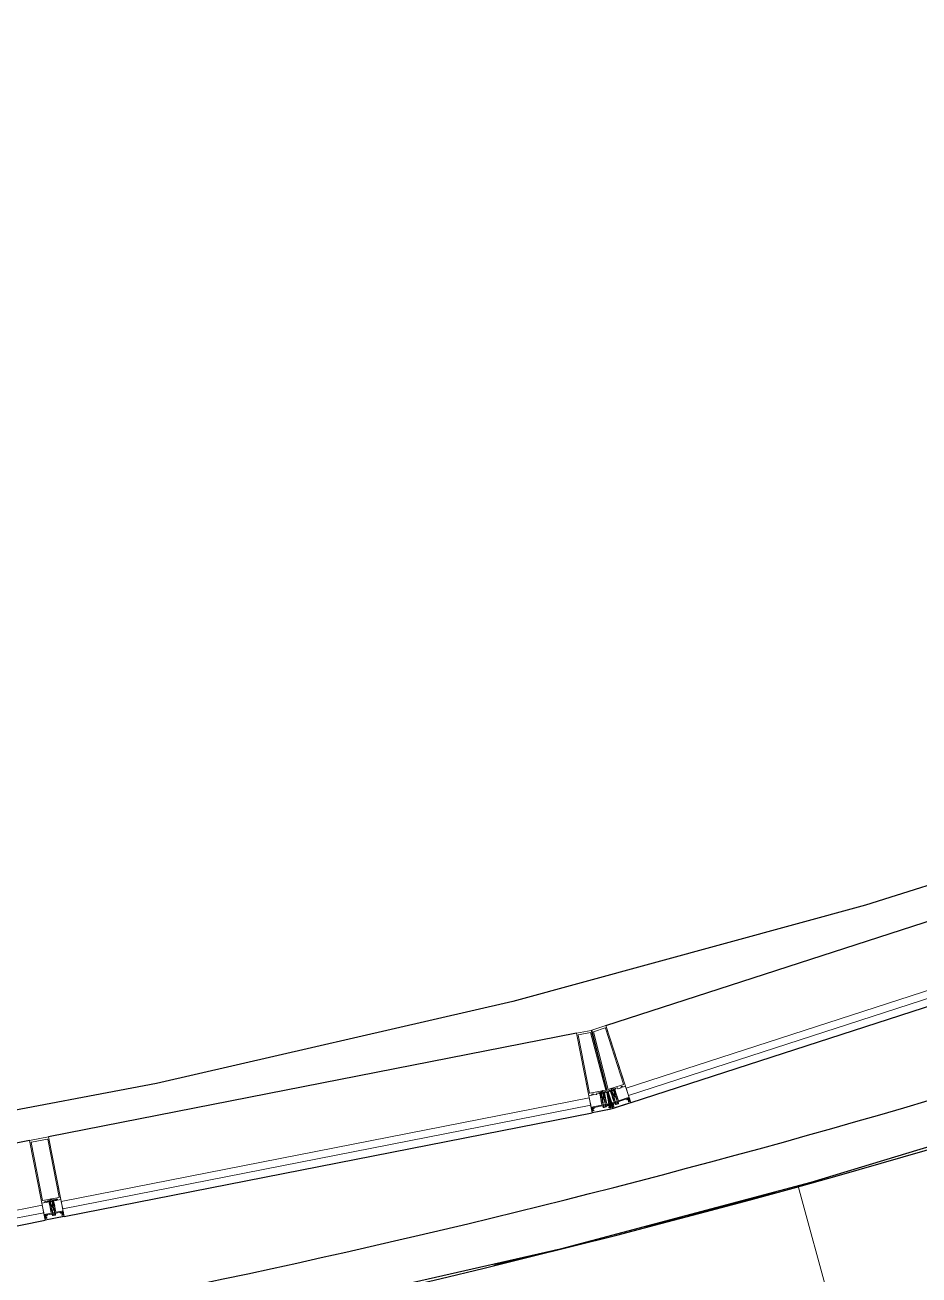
# Model space of a CAD drawing. Header units: inches. Extents: x -460 to 10305, y -938 to 5356.
# Drawn here: x 1401.4 to 1517, y -625.3 to -463.6 of the extents above; entities that cross this region are included whole.
import ezdxf

# ---------------------------------------------------------------- set-up
doc = ezdxf.new("R2010")
doc.units = ezdxf.units.IN
doc.header["$MEASUREMENT"] = 0
doc.linetypes.add('01-0263-G-DWG-BFP-ARCH$0$Dash 1_16_', pattern=[0.125, 0.0625, -0.0625])
for name, color, linetype, lineweight in [('01-0263-G-DWG-BFP-ARCH$0$SP-DETL-GENF', 3, 'Continuous', 9), ('01-0263-G-DWG-BFP-ARCH$0$SP-HIDDEN', 143, 'Continuous', 9), ('01-0263-G-DWG-BFP-ARCH$0$SP-WALL-HALF', 42, 'Continuous', 13)]:
    doc.layers.add(name, color=color, linetype=linetype, lineweight=lineweight)
for name, color, linetype in [('01-0263-G-DWG-BFP-ARCH$0$SP-GROSS', 30, 'Continuous'), ('01-0263-G-DWG-BFP-ARCH$0$SP-WALL', 7, 'Continuous'), ('01-0263-G-DWG-BFP-ARCH$0$SP-WINDOW', 6, 'Continuous')]:
    doc.layers.add(name, color=color, linetype=linetype)

# ---------------------------------------------------------------- blocks, each defined once
blk = doc.blocks.new('01-0263-G-DWG-BFP-ARCH$0$System Panel - FLOAT GLASS - TEMPERED - CLEAR-2834769-GROUND FLOOR - PROPOSED')
at = {"layer": '01-0263-G-DWG-BFP-ARCH$0$SP-WINDOW', "lineweight": 13}
for p, q in [((33.96, 0.5), (-33.96, 0.5)), ((-33.96, 0.5), (-33.96, -0.5)), ((33.96, -0.5), (33.96, 0.5)), ((-33.96, -0.5), (33.96, -0.5))]:
    blk.add_line(p, q, dxfattribs=at)
blk = doc.blocks.new('01-0263-G-DWG-BFP-ARCH$0$Rectangular Mullion - 10_5 X 2_5 7_5 angle Mullion OPP-2246048-GROUND FLOOR - PROPOSED')
at = {"layer": '01-0263-G-DWG-BFP-ARCH$0$SP-DETL-GENF', "lineweight": 20}
for p, q in [((-1.25, 1.5), (1.25, 1.5)), ((-1.25, 1.06), (-1.25, 1.5)), ((-1.25, 0.77), (-1.25, 0.96)), ((-1.15, 0.75), (-1.23, 0.75)), ((-1.22, 0.99), (-1.18, 0.99)), ((1.2, 1.44), (-1.2, 1.44)), ((-1.2, 1.44), (-1.2, 1.08)), ((-1.16, 1.08), (-1.06, 1.27)), ((-1.03, 0.9), (-1.11, 0.9)), ((-0.99, 1.23), (-1.05, 1.12)), ((-1.05, 1.12), (-1.05, 0.99)), ((-1.05, 0.99), (-0.94, 0.99)), ((0.99, 0.75), (-0.99, 0.75)), ((-0.88, 0.93), (-0.88, 0.85)), ((-0.88, 0.85), (0.17, 0.85)), ((0.17, 0.85), (0.2, 0.88)), ((0.19, 0.01), (0.19, 0.5)), ((0.4, 0.5), (0.19, 0.5)), ((0.25, 0.01), (0.19, 0.01)), ((0.2, 0.88), (0.8, 0.88)), ((0.25, -0.07), (0.25, 0.01)), ((0.31, 0.5), (0.31, 0.17)), ((0.31, 0.17), (0.4, 0.06)), ((0.4, 0.07), (0.46, -0.15)), ((0.54, -0.15), (0.6, 0.07)), ((0.6, 0.5), (0.81, 0.5)), ((0.69, 0.17), (0.6, 0.06)), ((0.69, 0.5), (0.69, 0.17)), ((0.75, 0.01), (0.75, -0.07)), ((0.81, 0.01), (0.75, 0.01)), ((0.8, 0.88), (0.82, 0.85)), ((0.81, 0.5), (0.81, 0.01)), ((0.82, 0.85), (0.88, 0.85)), ((0.88, 0.85), (0.88, 0.93)), ((0.94, 0.99), (1.05, 0.99)), ((1.05, 1.12), (0.99, 1.23)), ((1.11, 0.9), (1.03, 0.9)), ((1.05, 0.99), (1.05, 1.12)), ((1.06, 1.27), (1.16, 1.08)), ((1.23, 0.75), (1.15, 0.75)), ((1.18, 0.99), (1.22, 0.99)), ((1.2, 1.08), (1.2, 1.44)), ((1.25, 1.5), (1.25, 1.06)), ((1.25, 0.96), (1.25, 0.77)), ((-1.25, -9), (-1.25, -0.75)), ((-1.25, -0.75), (-0.83, -0.75)), ((-1.09, -8.72), (-1.09, -1.09)), ((-1.06, -1.06), (0.34, -1.06)), ((-0.79, -0.9), (-0.71, -0.9)), ((-0.67, -0.75), (-0.23, -0.75)), ((-0.2, -0.78), (-0.2, -0.87)), ((-0.17, -0.9), (0.27, -0.9)), ((0.09, -0.9), (0.09, -0.83)), ((0.12, -0.8), (0.19, -0.8)), ((0.19, -0.8), (0.19, -0.07)), ((0.19, -0.07), (0.25, -0.07)), ((0.29, -0.18), (0.29, -0.84)), ((0.36, -0.18), (0.29, -0.18)), ((0.3, -0.87), (0.3, -0.78)), ((0.33, -0.75), (0.47, -0.75)), ((0.43, -0.94), (0.57, -0.94)), ((0.47, -0.75), (0.5, -0.78)), ((0.5, -0.78), (0.53, -0.75)), ((0.53, -0.75), (0.67, -0.75)), ((1.03, -1.06), (0.54, -8.75)), ((0.71, -0.18), (0.64, -0.18)), ((0.66, -1.06), (1.03, -1.06)), ((1.2, -0.75), (0.68, -9)), ((0.7, -0.78), (0.7, -0.87)), ((0.71, -0.84), (0.71, -0.18)), ((0.73, -0.9), (0.98, -0.9)), ((0.75, -0.07), (0.81, -0.07)), ((0.81, -0.07), (0.81, -0.8)), ((0.81, -0.8), (0.88, -0.8)), ((0.91, -0.83), (0.91, -0.9)), ((1.01, -0.87), (1.01, -0.78)), ((1.04, -0.75), (1.2, -0.75)), ((1.14, -0.75), (1.2, -0.75)), ((0.68, -9), (-1.25, -9)), ((0.54, -8.75), (-1.06, -8.75))]:
    blk.add_line(p, q, dxfattribs=at)
at = {"layer": '01-0263-G-DWG-BFP-ARCH$0$SP-DETL-GENF'}
for p, q in [((0.19, 0.5), (0.19, 0.75)), ((0.75, 0.91), (0.25, 0.91)), ((0.25, 0.91), (0.25, 0.88)), ((0.3, 1.05), (0.3, 0.91)), ((0.31, 1.06), (0.69, 1.06)), ((0.65, 1.09), (0.35, 1.09)), ((0.37, 0.88), (0.37, 0.21)), ((0.37, 0.21), (0.5, -0.13)), ((0.4, 1.06), (0.4, 0.91)), ((0.4, 0.5), (0.4, -0.98)), ((0.5, -0.13), (0.63, 0.21)), ((0.6, 1.06), (0.6, 0.91)), ((0.6, -0.98), (0.6, 0.5)), ((0.63, 0.21), (0.63, 0.88)), ((0.7, 1.05), (0.7, 0.91)), ((0.75, 0.88), (0.75, 0.91)), ((0.81, 0.75), (0.81, 0.5)), ((1.15, 0.75), (1.1, 0.75)), ((1.1, -0.75), (1.1, 0.75)), ((1.2, 0.75), (1.2, -0.75)), ((0.4, -0.98), (0.5, -1.08)), ((0.5, -1.08), (0.6, -0.98)), ((1.2, -0.75), (1.1, -0.75))]:
    blk.add_line(p, q, dxfattribs=at)
at = {"layer": '01-0263-G-DWG-BFP-ARCH$0$SP-DETL-GENF', "lineweight": 20}
for centre, radius, start, end in [((-1.19, 1.06), 0.06, 180, 270), ((-1.22, 0.96), 0.03, 90, 180), ((-1.23, 0.77), 0.02, 180, 270), ((-1.18, 1.04), 0.05, 270, 71.3371), ((-1.17, 1.04), 0.04, 270, 90), ((-1.11, 0.85), 0.05, 90, 180), ((-1.07, 0.84), 0.09, 180, 225.1897), ((-1.15, 0.76), 0.015, 270, 45.1897), ((-1.02, 1.25), 0.04, 330, 150), ((-1.03, 0.85), 0.05, 0, 90), ((-0.99, 0.76), 0.015, 134.8103, 270), ((-1.07, 0.84), 0.09, 314.8103, 0), ((-0.94, 0.93), 0.06, 360, 90), ((0.94, 0.93), 0.06, 90, 180), ((1.02, 1.25), 0.04, 30, 210), ((1.03, 0.85), 0.05, 90, 180), ((1.07, 0.84), 0.09, 180, 225.1897), ((0.99, 0.76), 0.015, 270, 45.1897), ((1.11, 0.85), 0.05, 360, 90), ((1.18, 1.04), 0.05, 108.6629, 270), ((1.17, 1.04), 0.04, 90, 270), ((1.15, 0.76), 0.015, 134.8103, 270), ((1.07, 0.84), 0.09, 314.8103, 0), ((1.19, 1.06), 0.06, 270, 0), ((1.22, 0.96), 0.03, 0, 90), ((1.23, 0.77), 0.02, 270, 0), ((-1.06, -1.09), 0.03, 90, 180), ((-0.75, -0.84), 0.09, 134.8103, 183.8365), ((-0.79, -0.85), 0.05, 174.852, 270), ((-0.83, -0.77), 0.015, 314.8103, 90), ((-0.71, -0.85), 0.05, 270, 5.148), ((-0.67, -0.77), 0.015, 90, 225.1897), ((-0.75, -0.84), 0.09, 356.1635, 45.1897), ((-0.23, -0.78), 0.03, 0, 90), ((-0.17, -0.87), 0.03, 180, 270), ((0.12, -0.83), 0.03, 90, 180), ((0.23, -0.84), 0.06, 270, 0), ((0.27, -0.87), 0.03, 270, 0), ((0.33, -0.78), 0.03, 90, 180), ((0.34, -1), 0.06, 270, 360), ((0.5, -0.14), 0.143, 197.5064, 342.4936), ((0.43, -0.97), 0.03, 90, 180), ((0.5, -0.14), 0.043, 195, 345), ((0.57, -0.97), 0.03, 14.8351, 90), ((0.66, -1), 0.06, 180, 270), ((0.67, -0.78), 0.03, 0, 90), ((0.73, -0.87), 0.03, 180, 270), ((0.77, -0.84), 0.06, 180, 270), ((0.88, -0.83), 0.03, 0, 90), ((0.98, -0.87), 0.03, 270, 0), ((1.04, -0.78), 0.03, 90, 180), ((-1.06, -8.72), 0.03, 180, 270)]:
    blk.add_arc(centre, radius, start, end, dxfattribs=at)
at = {"layer": '01-0263-G-DWG-BFP-ARCH$0$SP-DETL-GENF'}
for centre, radius, start, end in [((0.35, 1.04), 0.0543, 20.9132, 159.0584), ((0.5, 0.92), 0.165, 52.0187, 127.9864), ((0.65, 1.04), 0.0543, 20.9268, 159.0766)]:
    blk.add_arc(centre, radius, start, end, dxfattribs=at)
blk = doc.blocks.new('01-0263-G-DWG-BFP-ARCH$0$System Panel - FLOAT GLASS - TEMPERED - CLEAR-2832226-GROUND FLOOR - PROPOSED')
at = {"layer": '01-0263-G-DWG-BFP-ARCH$0$SP-WINDOW', "lineweight": 13}
for p, q in [((16.75, 0.5), (-16.75, 0.5)), ((-16.75, 0.5), (-16.75, -0.5)), ((16.75, -0.5), (16.75, 0.5)), ((-16.75, -0.5), (16.75, -0.5))]:
    blk.add_line(p, q, dxfattribs=at)
blk = doc.blocks.new('01-0263-G-DWG-BFP-ARCH$0$System Panel - FLOAT GLASS - TEMPERED - CLEAR-2833663-GROUND FLOOR - PROPOSED')
at = {"layer": '01-0263-G-DWG-BFP-ARCH$0$SP-WINDOW', "lineweight": 13}
for p, q in [((34.8, 0.5), (-34.8, 0.5)), ((-34.8, 0.5), (-34.8, -0.5)), ((34.8, -0.5), (34.8, 0.5)), ((-34.8, -0.5), (34.8, -0.5))]:
    blk.add_line(p, q, dxfattribs=at)
blk = doc.blocks.new('01-0263-G-DWG-BFP-ARCH$0$Rectangular Mullion - 10_5 X 2_5 Mullion-2235006-GROUND FLOOR - PROPOSED')
at = {"layer": '01-0263-G-DWG-BFP-ARCH$0$SP-DETL-GENF', "lineweight": 20}
for p, q in [((-1.25, 1.5), (-1.25, 1.06)), ((1.25, 1.5), (-1.25, 1.5)), ((-1.25, 0.96), (-1.25, 0.77)), ((-1.23, 0.75), (-1.15, 0.75)), ((-1.18, 0.99), (-1.22, 0.99)), ((-1.2, 1.08), (-1.2, 1.44)), ((-1.2, 1.44), (1.2, 1.44)), ((-1.06, 1.27), (-1.16, 1.08)), ((-1.11, 0.9), (-1.03, 0.9)), ((-1.05, 1.12), (-0.99, 1.23)), ((-1.05, 0.99), (-1.05, 1.12)), ((-0.94, 0.99), (-1.05, 0.99)), ((-0.99, 0.75), (0.99, 0.75)), ((-0.88, 0.85), (-0.88, 0.93)), ((-0.32, 0.85), (-0.88, 0.85)), ((-0.3, 0.88), (-0.32, 0.85)), ((-0.1, 0.5), (-0.31, 0.5)), ((-0.31, 0.5), (-0.31, 0.01)), ((-0.31, 0.01), (-0.25, 0.01)), ((0.3, 0.88), (-0.3, 0.88)), ((-0.25, 0.01), (-0.25, -0.07)), ((-0.19, 0.5), (-0.19, 0.17)), ((-0.19, 0.17), (-0.1, 0.06)), ((-0.04, -0.15), (-0.1, 0.07)), ((0.1, 0.07), (0.04, -0.15)), ((0.1, 0.5), (0.31, 0.5)), ((0.19, 0.17), (0.1, 0.06)), ((0.19, 0.5), (0.19, 0.17)), ((0.25, -0.07), (0.25, 0.01)), ((0.25, 0.01), (0.31, 0.01)), ((0.33, 0.85), (0.3, 0.88)), ((0.31, 0.01), (0.31, 0.5)), ((0.88, 0.85), (0.33, 0.85)), ((0.88, 0.93), (0.88, 0.85)), ((1.05, 0.99), (0.94, 0.99)), ((0.99, 1.23), (1.05, 1.12)), ((1.03, 0.9), (1.11, 0.9)), ((1.05, 1.12), (1.05, 0.99)), ((1.16, 1.08), (1.06, 1.27)), ((1.15, 0.75), (1.23, 0.75)), ((1.22, 0.99), (1.18, 0.99)), ((1.2, 1.44), (1.2, 1.08)), ((1.25, 1.06), (1.25, 1.5)), ((1.25, 0.77), (1.25, 0.96)), ((-0.83, -0.75), (-1.25, -0.75)), ((-1.25, -0.75), (-1.25, -9)), ((-1.09, -1.09), (-1.09, -8.72)), ((-0.16, -1.06), (-1.06, -1.06)), ((-0.71, -0.9), (-0.79, -0.9)), ((-0.54, -0.75), (-0.67, -0.75)), ((-0.51, -0.87), (-0.51, -0.78)), ((-0.23, -0.9), (-0.48, -0.9)), ((-0.41, -0.83), (-0.41, -0.9)), ((-0.31, -0.8), (-0.38, -0.8)), ((-0.31, -0.07), (-0.31, -0.8)), ((-0.25, -0.07), (-0.31, -0.07)), ((-0.21, -0.84), (-0.21, -0.18)), ((-0.21, -0.18), (-0.14, -0.18)), ((-0.2, -0.78), (-0.2, -0.87)), ((-0.03, -0.75), (-0.17, -0.75)), ((0.07, -0.94), (-0.07, -0.94)), ((0, -0.78), (-0.03, -0.75)), ((0.03, -0.75), (0, -0.78)), ((0.17, -0.75), (0.03, -0.75)), ((0.14, -0.18), (0.21, -0.18)), ((1.06, -1.06), (0.16, -1.06)), ((0.2, -0.87), (0.2, -0.78)), ((0.21, -0.18), (0.21, -0.84)), ((0.49, -0.9), (0.23, -0.9)), ((0.31, -0.07), (0.25, -0.07)), ((0.31, -0.8), (0.31, -0.07)), ((0.38, -0.8), (0.31, -0.8)), ((0.41, -0.9), (0.41, -0.83)), ((0.52, -0.78), (0.52, -0.87)), ((0.67, -0.75), (0.55, -0.75)), ((0.79, -0.9), (0.71, -0.9)), ((1.25, -0.75), (0.83, -0.75)), ((1.09, -8.72), (1.09, -1.09)), ((1.25, -9), (1.25, -0.75)), ((-1.25, -9), (1.25, -9)), ((-1.06, -8.75), (1.06, -8.75))]:
    blk.add_line(p, q, dxfattribs=at)
at = {"layer": '01-0263-G-DWG-BFP-ARCH$0$SP-DETL-GENF'}
for p, q in [((-0.31, 0.75), (-0.31, 0.5)), ((-0.25, 0.91), (0.25, 0.91)), ((-0.25, 0.88), (-0.25, 0.91)), ((-0.2, 1.05), (-0.2, 0.91)), ((0.19, 1.06), (-0.19, 1.06)), ((-0.15, 1.09), (0.15, 1.09)), ((-0.13, 0.21), (-0.13, 0.88)), ((0, -0.13), (-0.13, 0.21)), ((-0.1, 1.06), (-0.1, 0.91)), ((-0.1, -0.98), (-0.1, 0.5)), ((0.13, 0.21), (0, -0.13)), ((0.1, 1.06), (0.1, 0.91)), ((0.1, 0.5), (0.1, -0.98)), ((0.13, 0.88), (0.13, 0.21)), ((0.2, 1.05), (0.2, 0.91)), ((0.25, 0.91), (0.25, 0.88)), ((0.31, 0.5), (0.31, 0.75)), ((0, -1.08), (-0.1, -0.98)), ((0.1, -0.98), (0, -1.08))]:
    blk.add_line(p, q, dxfattribs=at)
at = {"layer": '01-0263-G-DWG-BFP-ARCH$0$SP-DETL-GENF', "lineweight": 20}
for centre, radius, start, end in [((-1.19, 1.06), 0.06, 180, 270), ((-1.22, 0.96), 0.03, 90, 180), ((-1.23, 0.77), 0.02, 180, 270), ((-1.18, 1.04), 0.05, 270, 71.3371), ((-1.17, 1.04), 0.04, 270, 90), ((-1.11, 0.85), 0.05, 90, 180), ((-1.07, 0.84), 0.09, 180, 225.1897), ((-1.15, 0.76), 0.015, 270, 45.1897), ((-1.02, 1.25), 0.04, 330, 150), ((-1.03, 0.85), 0.05, 360, 90), ((-0.99, 0.76), 0.015, 134.8103, 270), ((-1.07, 0.84), 0.09, 314.8103, 0), ((-0.94, 0.93), 0.06, 360, 90), ((0.94, 0.93), 0.06, 90, 180), ((1.02, 1.25), 0.04, 30, 210), ((1.03, 0.85), 0.05, 90, 180), ((1.07, 0.84), 0.09, 180, 225.1897), ((0.99, 0.76), 0.015, 270, 45.1897), ((1.11, 0.85), 0.05, 360, 90), ((1.18, 1.04), 0.05, 108.6629, 270), ((1.17, 1.04), 0.04, 90, 270), ((1.15, 0.76), 0.015, 134.8103, 270), ((1.07, 0.84), 0.09, 314.8103, 0), ((1.19, 1.06), 0.06, 270, 360), ((1.22, 0.96), 0.03, 360, 90), ((1.23, 0.77), 0.02, 270, 0), ((-1.06, -1.09), 0.03, 90, 180), ((-0.75, -0.84), 0.09, 134.8103, 183.8365), ((-0.79, -0.85), 0.05, 174.852, 270), ((-0.83, -0.77), 0.015, 314.8103, 90), ((-0.71, -0.85), 0.05, 270, 5.148), ((-0.67, -0.77), 0.015, 90, 225.1897), ((-0.75, -0.84), 0.09, 356.1635, 45.1897), ((-0.54, -0.78), 0.03, 360, 90), ((-0.48, -0.87), 0.03, 180, 270), ((-0.38, -0.83), 0.03, 90, 180), ((-0.27, -0.84), 0.06, 270, 360), ((-0.23, -0.87), 0.03, 270, 360), ((-0.17, -0.78), 0.03, 90, 180), ((-0.16, -1), 0.06, 270, 360), ((0, -0.14), 0.143, 197.5064, 342.4936), ((-0.07, -0.97), 0.03, 90, 165.1649), ((0, -0.14), 0.043, 195, 345), ((0.07, -0.97), 0.03, 360, 90), ((0.16, -1), 0.06, 180, 270), ((0.17, -0.78), 0.03, 360, 90), ((0.23, -0.87), 0.03, 180, 270), ((0.27, -0.84), 0.06, 180, 270), ((0.38, -0.83), 0.03, 360, 90), ((0.49, -0.87), 0.03, 270, 360), ((0.55, -0.78), 0.03, 90, 180), ((0.75, -0.84), 0.09, 134.8103, 183.8365), ((0.71, -0.85), 0.05, 174.852, 270), ((0.67, -0.77), 0.015, 314.8103, 90), ((0.79, -0.85), 0.05, 270, 5.148), ((0.83, -0.77), 0.015, 90, 225.1897), ((0.75, -0.84), 0.09, 356.1635, 45.1897), ((1.06, -1.09), 0.03, 360, 90), ((-1.06, -8.72), 0.03, 180, 270), ((1.06, -8.72), 0.03, 270, 360)]:
    blk.add_arc(centre, radius, start, end, dxfattribs=at)
at = {"layer": '01-0263-G-DWG-BFP-ARCH$0$SP-DETL-GENF'}
for centre, radius, start, end in [((-0.15, 1.04), 0.0543, 20.9234, 159.0732), ((0, 0.92), 0.165, 52.0136, 127.9813), ((0.15, 1.04), 0.0543, 20.9416, 159.0868)]:
    blk.add_arc(centre, radius, start, end, dxfattribs=at)
blk = doc.blocks.new('01-0263-G-DWG-BFP-ARCH$0$Rectangular Mullion - 10_5 X 2_5 7_5 angle Mullion OPP-V96-GROUND FLOOR - PROPOSED')
at = {"layer": '01-0263-G-DWG-BFP-ARCH$0$SP-DETL-GENF', "lineweight": 20}
for p, q in [((-1.25, 1.5), (1.25, 1.5)), ((-1.25, 1.06), (-1.25, 1.5)), ((-1.25, 0.77), (-1.25, 0.96)), ((-1.15, 0.75), (-1.23, 0.75)), ((-1.22, 0.99), (-1.18, 0.99)), ((1.2, 1.44), (-1.2, 1.44)), ((-1.2, 1.44), (-1.2, 1.08)), ((-1.16, 1.08), (-1.06, 1.27)), ((-1.03, 0.9), (-1.11, 0.9)), ((-0.99, 1.23), (-1.05, 1.12)), ((-1.05, 1.12), (-1.05, 0.99)), ((-1.05, 0.99), (-0.94, 0.99)), ((0.99, 0.75), (-0.99, 0.75)), ((-0.88, 0.93), (-0.88, 0.85)), ((-0.88, 0.85), (0.17, 0.85)), ((0.17, 0.85), (0.2, 0.88)), ((0.19, 0.01), (0.19, 0.5)), ((0.4, 0.5), (0.19, 0.5)), ((0.25, 0.01), (0.19, 0.01)), ((0.2, 0.88), (0.8, 0.88)), ((0.25, -0.07), (0.25, 0.01)), ((0.31, 0.5), (0.31, 0.17)), ((0.31, 0.17), (0.4, 0.06)), ((0.4, 0.07), (0.46, -0.15)), ((0.54, -0.15), (0.6, 0.07)), ((0.6, 0.5), (0.81, 0.5)), ((0.69, 0.17), (0.6, 0.06)), ((0.69, 0.5), (0.69, 0.17)), ((0.75, 0.01), (0.75, -0.07)), ((0.81, 0.01), (0.75, 0.01)), ((0.8, 0.88), (0.82, 0.85)), ((0.81, 0.5), (0.81, 0.01)), ((0.82, 0.85), (0.88, 0.85)), ((0.88, 0.85), (0.88, 0.93)), ((0.94, 0.99), (1.05, 0.99)), ((1.05, 1.12), (0.99, 1.23)), ((1.11, 0.9), (1.03, 0.9)), ((1.05, 0.99), (1.05, 1.12)), ((1.06, 1.27), (1.16, 1.08)), ((1.23, 0.75), (1.15, 0.75)), ((1.18, 0.99), (1.22, 0.99)), ((1.2, 1.08), (1.2, 1.44)), ((1.25, 1.5), (1.25, 1.06)), ((1.25, 0.96), (1.25, 0.77)), ((-1.25, -9), (-1.25, -0.75)), ((-1.25, -0.75), (-0.83, -0.75)), ((-1.09, -8.72), (-1.09, -1.09)), ((-1.06, -1.06), (0.34, -1.06)), ((-0.79, -0.9), (-0.71, -0.9)), ((-0.67, -0.75), (-0.23, -0.75)), ((-0.2, -0.78), (-0.2, -0.87)), ((-0.17, -0.9), (0.27, -0.9)), ((0.09, -0.9), (0.09, -0.83)), ((0.12, -0.8), (0.19, -0.8)), ((0.19, -0.8), (0.19, -0.07)), ((0.19, -0.07), (0.25, -0.07)), ((0.29, -0.18), (0.29, -0.84)), ((0.36, -0.18), (0.29, -0.18)), ((0.3, -0.87), (0.3, -0.78)), ((0.33, -0.75), (0.47, -0.75)), ((0.43, -0.94), (0.57, -0.94)), ((0.47, -0.75), (0.5, -0.78)), ((0.5, -0.78), (0.53, -0.75)), ((0.53, -0.75), (0.67, -0.75)), ((1.03, -1.06), (0.54, -8.75)), ((0.71, -0.18), (0.64, -0.18)), ((0.66, -1.06), (1.03, -1.06)), ((1.2, -0.75), (0.68, -9)), ((0.7, -0.78), (0.7, -0.87)), ((0.71, -0.84), (0.71, -0.18)), ((0.73, -0.9), (0.98, -0.9)), ((0.75, -0.07), (0.81, -0.07)), ((0.81, -0.07), (0.81, -0.8)), ((0.81, -0.8), (0.88, -0.8)), ((0.91, -0.83), (0.91, -0.9)), ((1.01, -0.87), (1.01, -0.78)), ((1.04, -0.75), (1.2, -0.75)), ((1.14, -0.75), (1.2, -0.75)), ((0.68, -9), (-1.25, -9)), ((0.54, -8.75), (-1.06, -8.75))]:
    blk.add_line(p, q, dxfattribs=at)
at = {"layer": '01-0263-G-DWG-BFP-ARCH$0$SP-DETL-GENF'}
for p, q in [((0.19, 0.5), (0.19, 0.75)), ((0.75, 0.91), (0.25, 0.91)), ((0.25, 0.91), (0.25, 0.88)), ((0.3, 1.05), (0.3, 0.91)), ((0.31, 1.06), (0.69, 1.06)), ((0.65, 1.09), (0.35, 1.09)), ((0.37, 0.88), (0.37, 0.21)), ((0.37, 0.21), (0.5, -0.13)), ((0.4, 1.06), (0.4, 0.91)), ((0.4, 0.5), (0.4, -0.98)), ((0.5, -0.13), (0.63, 0.21)), ((0.6, 1.06), (0.6, 0.91)), ((0.6, -0.98), (0.6, 0.5)), ((0.63, 0.21), (0.63, 0.88)), ((0.7, 1.05), (0.7, 0.91)), ((0.75, 0.88), (0.75, 0.91)), ((0.81, 0.75), (0.81, 0.5)), ((1.15, 0.75), (1.1, 0.75)), ((1.1, -0.75), (1.1, 0.75)), ((1.2, 0.75), (1.2, -0.75)), ((0.4, -0.98), (0.5, -1.08)), ((0.5, -1.08), (0.6, -0.98)), ((1.2, -0.75), (1.1, -0.75))]:
    blk.add_line(p, q, dxfattribs=at)
at = {"layer": '01-0263-G-DWG-BFP-ARCH$0$SP-DETL-GENF', "lineweight": 20}
for centre, radius, start, end in [((-1.19, 1.06), 0.06, 180, 270), ((-1.22, 0.96), 0.03, 90, 180), ((-1.23, 0.77), 0.02, 180, 270), ((-1.18, 1.04), 0.05, 270, 71.3371), ((-1.17, 1.04), 0.04, 270, 90), ((-1.11, 0.85), 0.05, 90, 180), ((-1.07, 0.84), 0.09, 180, 225.1897), ((-1.15, 0.76), 0.015, 270, 45.1897), ((-1.02, 1.25), 0.04, 330, 150), ((-1.03, 0.85), 0.05, 0, 90), ((-0.99, 0.76), 0.015, 134.8103, 270), ((-1.07, 0.84), 0.09, 314.8103, 0), ((-0.94, 0.93), 0.06, 360, 90), ((0.94, 0.93), 0.06, 90, 180), ((1.02, 1.25), 0.04, 30, 210), ((1.03, 0.85), 0.05, 90, 180), ((1.07, 0.84), 0.09, 180, 225.1897), ((0.99, 0.76), 0.015, 270, 45.1897), ((1.11, 0.85), 0.05, 360, 90), ((1.18, 1.04), 0.05, 108.6629, 270), ((1.17, 1.04), 0.04, 90, 270), ((1.15, 0.76), 0.015, 134.8103, 270), ((1.07, 0.84), 0.09, 314.8103, 0), ((1.19, 1.06), 0.06, 270, 0), ((1.22, 0.96), 0.03, 0, 90), ((1.23, 0.77), 0.02, 270, 0), ((-1.06, -1.09), 0.03, 90, 180), ((-0.75, -0.84), 0.09, 134.8103, 183.8365), ((-0.79, -0.85), 0.05, 174.852, 270), ((-0.83, -0.77), 0.015, 314.8103, 90), ((-0.71, -0.85), 0.05, 270, 5.148), ((-0.67, -0.77), 0.015, 90, 225.1897), ((-0.75, -0.84), 0.09, 356.1635, 45.1897), ((-0.23, -0.78), 0.03, 0, 90), ((-0.17, -0.87), 0.03, 180, 270), ((0.12, -0.83), 0.03, 90, 180), ((0.23, -0.84), 0.06, 270, 0), ((0.27, -0.87), 0.03, 270, 0), ((0.33, -0.78), 0.03, 90, 180), ((0.34, -1), 0.06, 270, 360), ((0.5, -0.14), 0.143, 197.5064, 342.4936), ((0.43, -0.97), 0.03, 90, 180), ((0.5, -0.14), 0.043, 195, 345), ((0.57, -0.97), 0.03, 14.8351, 90), ((0.66, -1), 0.06, 180, 270), ((0.67, -0.78), 0.03, 0, 90), ((0.73, -0.87), 0.03, 180, 270), ((0.77, -0.84), 0.06, 180, 270), ((0.88, -0.83), 0.03, 0, 90), ((0.98, -0.87), 0.03, 270, 0), ((1.04, -0.78), 0.03, 90, 180), ((-1.06, -8.72), 0.03, 180, 270)]:
    blk.add_arc(centre, radius, start, end, dxfattribs=at)
at = {"layer": '01-0263-G-DWG-BFP-ARCH$0$SP-DETL-GENF'}
for centre, radius, start, end in [((0.35, 1.04), 0.0543, 20.9132, 159.0584), ((0.5, 0.92), 0.165, 52.0187, 127.9864), ((0.65, 1.04), 0.0543, 20.9268, 159.0766)]:
    blk.add_arc(centre, radius, start, end, dxfattribs=at)
blk = doc.blocks.new('01-0263-G-DWG-BFP-ARCH$0$Basic Wall _ U CONN - Curved Front Wall - ___-4164516-GROUND FLOOR - PROPOSED')
at = {"layer": '01-0263-G-DWG-BFP-ARCH$0$SP-WALL'}
blk.add_line((766.9, -1320.18), (766.94, -1320.17), dxfattribs=at)
blk.add_lwpolyline([(1009.86, -1215.93), (977.8, -1232.07), (934.72, -1251.63), (890.89, -1269.45), (846.39, -1285.5), (801.28, -1299.76), (755.64, -1312.21), (709.53, -1322.82), (663.04, -1331.58), (625.23, -1337.15)], dxfattribs=at)
blk = doc.blocks.new('01-0263-G-DWG-BFP-ARCH$0$Basic Wall _ U CONN - Curved Front Wall - ___-4164515-GROUND FLOOR - PROPOSED')
at = {"layer": '01-0263-G-DWG-BFP-ARCH$0$SP-WALL'}
for radius, start in [(1215.34, 226.3134), (1209.34, 277.65891)]:
    blk.add_arc((467.34, -165.05), radius, start, 297.34766, dxfattribs=at)
blk = doc.blocks.new('01-0263-G-DWG-BFP-ARCH', base_point=(1295.16, 1352.86))
at = {"layer": '01-0263-G-DWG-BFP-ARCH$0$SP-GROSS'}
blk.add_lwpolyline([(2928.1, 1089.9), (3014.19, 930.33), (3014.24, 930.19), (3016.11, 931.17), (3062, 844.54), (3000.88, 813.14), (2978.91, 802.7), (2952.62, 791), (2935.69, 783.98), (2909.58, 773.36), (2883.83, 763.83), (2863.66, 756.81), (2840.26, 749.07), (2797.94, 736.29), (2765.51, 727.66), (2722.83, 717.94), (2687.72, 710.74)], dxfattribs=at)
at = {"layer": '01-0263-G-DWG-BFP-ARCH$0$SP-HIDDEN', "linetype": '01-0263-G-DWG-BFP-ARCH$0$Dash 1_16_', "lineweight": 20}
blk.add_arc((2469.99, 1907.23), 1269.34, 225.98434, 298.49131, dxfattribs=at)
at = {"layer": '01-0263-G-DWG-BFP-ARCH$0$SP-HIDDEN'}
for radius, start, end in [(1266.34, 270.01137, 298.55945), (1267.84, 270.01136, 298.49144)]:
    blk.add_arc((2469.99, 1907.23), radius, start, end, dxfattribs=at)
at = {"layer": '01-0263-G-DWG-BFP-ARCH$0$SP-WALL-HALF'}
for p, q in [((2796.19, 735.78), (2796.33, 735.82)), ((2796.33, 735.82), (2809.73, 686.64))]:
    blk.add_line(p, q, dxfattribs=at)
for start, end in [(284.55952, 285.37703), (283.60387, 284.22385)]:
    blk.add_arc((2471.1, 1906.84), 1215.34, start, end, dxfattribs=at)
blk.add_open_spline([(2796.33, 735.82), (2796.78, 735.95), (2797.22, 736.07), (2797.67, 736.19)], degree=3, dxfattribs=at)
at = {"layer": '01-0263-G-DWG-BFP-ARCH$0$SP-WINDOW'}
for p, q in [((2771.45, 756.57), (2836.06, 777.52)), ((2839.3, 767.54), (2774.68, 746.58)), ((2767.65, 755.58), (2699.35, 742.18)), ((2701.37, 731.87), (2769.67, 745.28)), ((2696.89, 741.69), (2664.02, 735.24)), ((2666.04, 724.94), (2698.91, 731.39))]:
    blk.add_line(p, q, dxfattribs=at)
at = {"layer": '01-0263-G-DWG-BFP-ARCH$0$SP-WINDOW', "lineweight": 20, "extrusion": (0, 0, -1)}
for p, q in [((2769.54, 755.95), (2767.65, 755.58)), ((2767.65, 755.58), (2769.67, 745.28)), ((2771.83, 747.23), (2769.54, 755.95)), ((2771.45, 756.57), (2769.61, 755.97)), ((2769.61, 755.97), (2771.84, 747.24)), ((2774.68, 746.58), (2771.45, 756.57)), ((2772.12, 745.76), (2771.83, 747.23)), ((2771.84, 747.24), (2772.31, 745.81)), ((2769.67, 745.28), (2772.12, 745.76)), ((2772.31, 745.81), (2774.68, 746.58)), ((2699.35, 742.18), (2696.89, 741.69)), ((2701.37, 731.87), (2699.35, 742.18)), ((2696.89, 741.69), (2698.91, 731.39)), ((2698.91, 731.39), (2701.37, 731.87))]:
    blk.add_line(p, q, dxfattribs=at)
at = {"layer": '01-0263-G-DWG-BFP-ARCH$0$SP-WALL'}
for name in ['01-0263-G-DWG-BFP-ARCH$0$Basic Wall _ U CONN - Curved Front Wall - ___-4164516-GROUND FLOOR - PROPOSED', '01-0263-G-DWG-BFP-ARCH$0$Basic Wall _ U CONN - Curved Front Wall - ___-4164515-GROUND FLOOR - PROPOSED']:
    blk.add_blockref(name, (2003.76, 2071.89), dxfattribs=at)
at = {"layer": '01-0263-G-DWG-BFP-ARCH$0$SP-WINDOW'}
for name, p, rotation in [('01-0263-G-DWG-BFP-ARCH$0$System Panel - FLOAT GLASS - TEMPERED - CLEAR-2834769-GROUND FLOOR - PROPOSED', (2806.53, 758.49), 197.9706369790971), ('01-0263-G-DWG-BFP-ARCH$0$Rectangular Mullion - 10_5 X 2_5 7_5 angle Mullion OPP-2246048-GROUND FLOOR - PROPOSED', (2773.03, 747.62), 197.9706369790971), ('01-0263-G-DWG-BFP-ARCH$0$System Panel - FLOAT GLASS - TEMPERED - CLEAR-2833663-GROUND FLOOR - PROPOSED', (2735.23, 740.05), 11.10484357697595), ('01-0263-G-DWG-BFP-ARCH$0$System Panel - FLOAT GLASS - TEMPERED - CLEAR-2832226-GROUND FLOOR - PROPOSED', (2682.19, 729.64), 11.10484357697595)]:
    blk.add_blockref(name, p, dxfattribs=dict(at, rotation=rotation))
at = {"layer": '01-0263-G-DWG-BFP-ARCH$0$SP-WINDOW', "extrusion": (0, 0, -1), "rotation": 168.895156423024}
for name, p in [('01-0263-G-DWG-BFP-ARCH$0$Rectangular Mullion - 10_5 X 2_5 7_5 angle Mullion OPP-V96-GROUND FLOOR - PROPOSED', (-2770.61, 746.99)), ('01-0263-G-DWG-BFP-ARCH$0$Rectangular Mullion - 10_5 X 2_5 Mullion-2235006-GROUND FLOOR - PROPOSED', (-2699.85, 733.1))]:
    blk.add_blockref(name, p, dxfattribs=at)

msp = doc.modelspace()

# ---------------------------------------------------------------- block references
msp.add_blockref('01-0263-G-DWG-BFP-ARCH', (0.26, 3.26))

doc.saveas('drawing.dxf')
